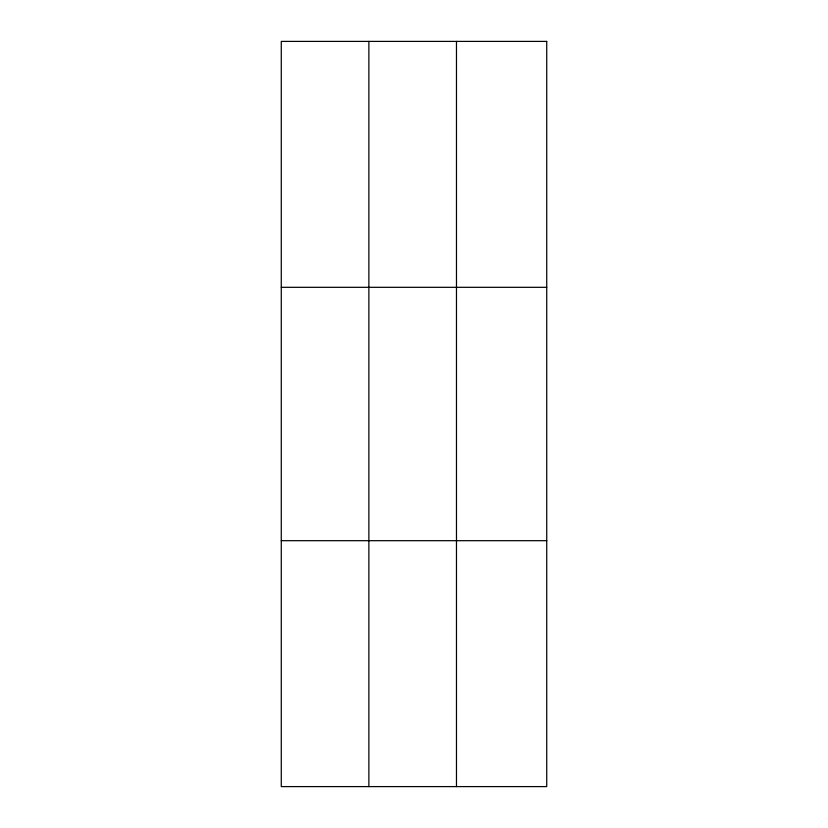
<?xml version="1.0" encoding="UTF-8"?>
<svg xmlns="http://www.w3.org/2000/svg" width="828" height="828" viewBox="0 0 828 828"><rect width="100%" height="100%" fill="white"/><g stroke="black" fill="none" stroke-linecap="round" stroke-linejoin="round"><path stroke-width="1.24" d="M281.272 287.316L546.728 287.316M281.272 540.684L546.728 540.684M456.476 41.4L456.476 786.6M368.874 41.4L368.874 786.6M546.728 41.4L546.728 786.6L281.272 786.6L281.272 41.4L546.728 41.4"/></g></svg>
